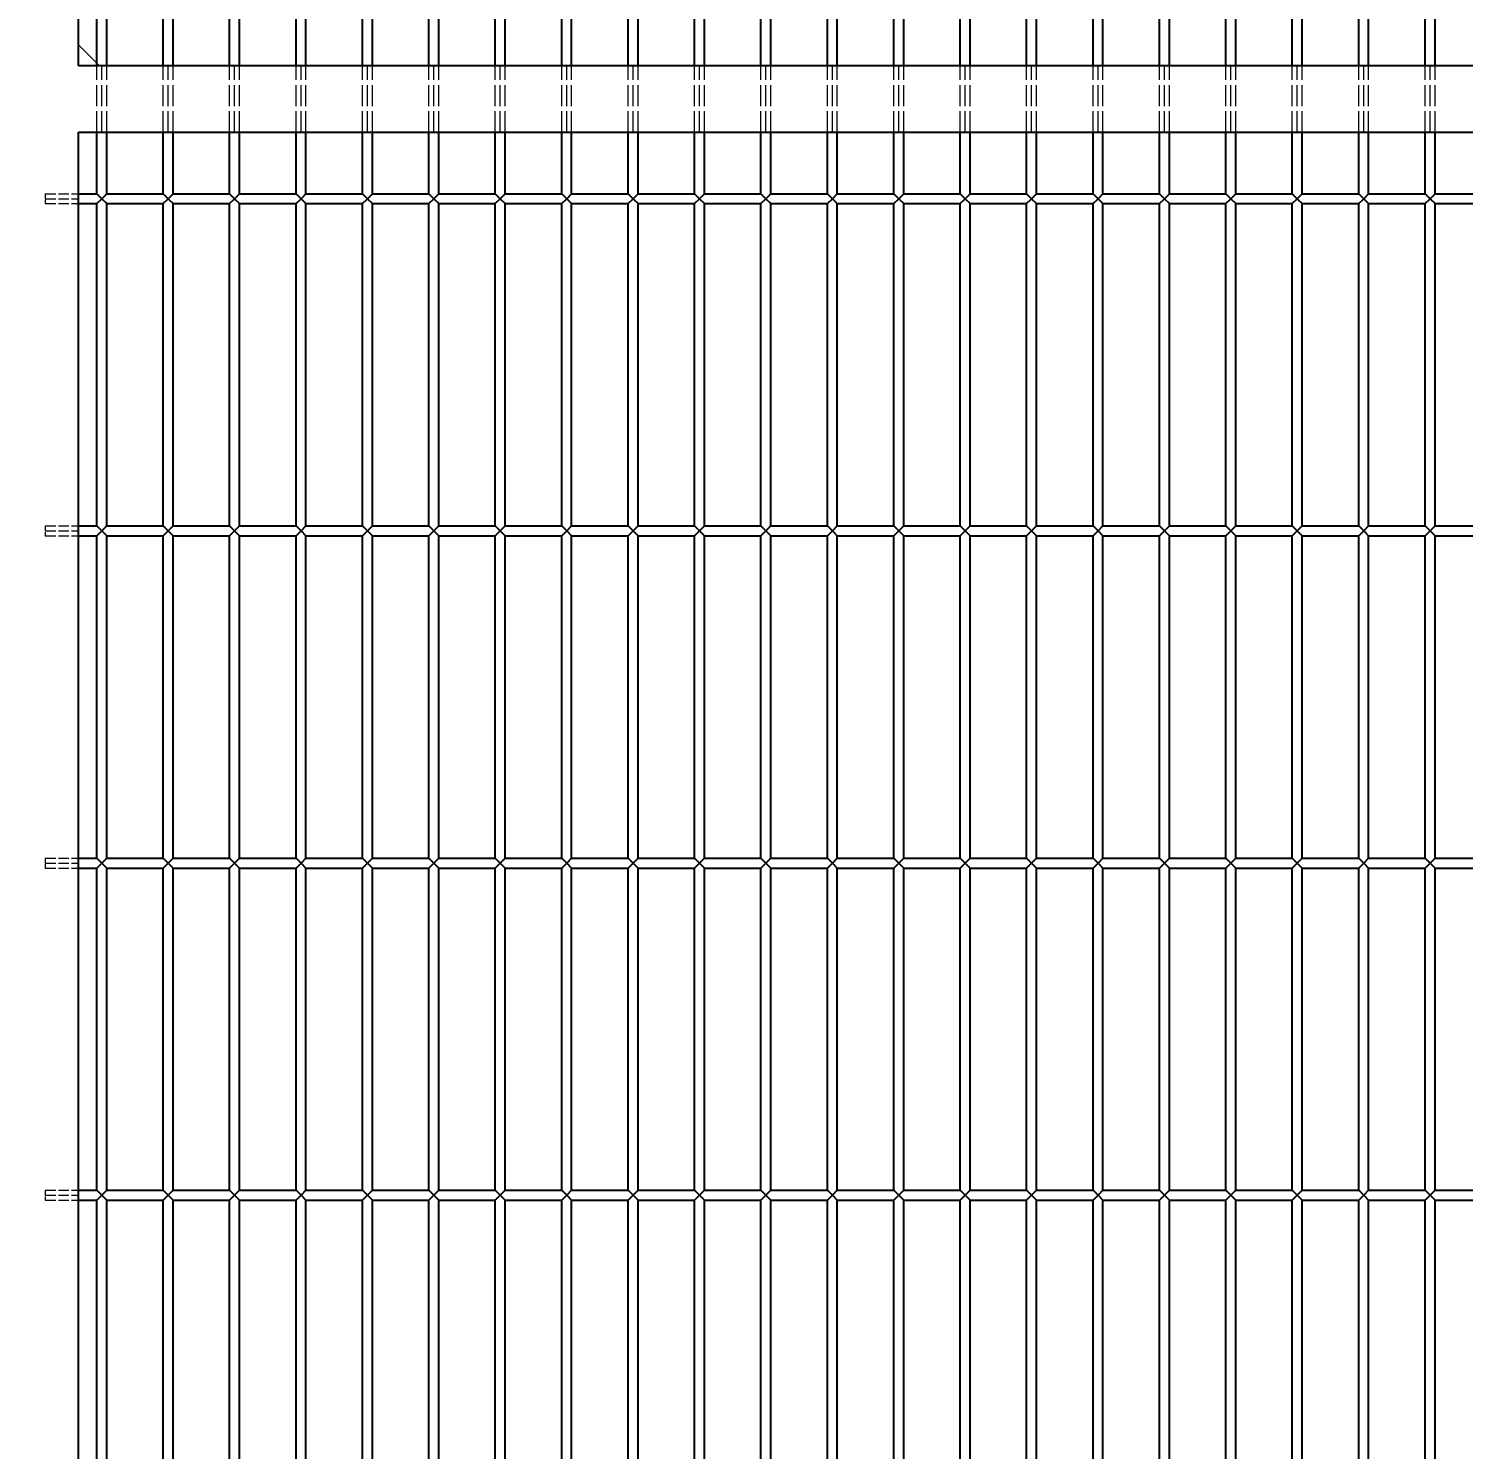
# Model space of a CAD drawing. Header units: millimetres. Extents: x 120 to 9117, y 110 to 4090.
# Drawn here: x 2000.3 to 2432.3, y 2110.5 to 2538.2 of the extents above; entities that cross this region are included whole.
import ezdxf

# ---------------------------------------------------------------- set-up
doc = ezdxf.new("R2010")
doc.units = ezdxf.units.MM
doc.header["$LTSCALE"] = 20
doc.linetypes.add('DASHED', pattern=[0.2067, 0.1654, -0.0413])
doc.layers.add('可见 (ISO)', color=7, linetype='Continuous', lineweight=25)
for name, color, linetype, lineweight, true_color in [('尺寸 (ISO)', 7, 'Continuous', 18, 0x008000), ('符号 (ISO)', 7, 'Continuous', 18, 0x008000), ('隐藏 (ISO)', 5, 'DASHED', 18, 0x0000ff)]:
    doc.layers.add(name, color=color, linetype=linetype, lineweight=lineweight, true_color=true_color)
doc.styles.add('最新国标', font='simfang.ttf')
doc.dimstyles.new('默认 (GB)', dxfattribs={"dimscale": 20, "dimtxt": 2.8, "dimasz": 2.5, "dimexe": 2, "dimexo": 1.5, "dimgap": 0.5, "dimtad": 1, "dimtoh": 1, "dimdsep": 46, "dimtxsty": '最新国标', "dimcen": 0.09, "dimdle": 10, "dimclrd": 256, "dimclre": 256, "dimclrt": 256, "dimaunit": 1, "dimadec": 3, "dimazin": 2, "dimtfac": 0.535714, "dimtdec": 3, "dimtmove": 0, "dimatfit": 3, "dimfxl": 0, "dimtolj": 1, "dimlwd": -1, "dimlwe": -1, "dimarcsym": 0})

# ---------------------------------------------------------------- blocks, each defined once
blk = doc.blocks.new('*D10')
at = {"layer": 'Defpoints', "color": 0, "transparency": 16777216}
for p in [(1815.28, 2507.01), (2015.28, 2507.01), (1995.28, 1517.01)]:
    blk.add_point(p, dxfattribs=at)
at = {"layer": '尺寸 (ISO)', "color": 116, "true_color": 0x00803f, "transparency": 16777216}
for p, q in [((1985.28, 2507.01), (1775.28, 2507.01)), ((1815.28, 1567.01), (1815.28, 2457.01)), ((1965.28, 1517.01), (1775.28, 1517.01))]:
    blk.add_line(p, q, dxfattribs=at)
for points in [[(1806.95, 2457.01), (1823.61, 2457.01), (1815.28, 2507.01)], [(1806.95, 1567.01), (1823.61, 1567.01), (1815.28, 1517.01)]]:
    blk.add_solid(points, dxfattribs=at)
at = {"layer": '尺寸 (ISO)', "transparency": 16777216, "insert": (1776.96, 2012.01), "char_height": 56, "attachment_point": 5, "rotation": 90, "style": '最新国标'}
blk.add_mtext('\\A1;990', dxfattribs=at)
blk = doc.blocks.new('末端处理方式4')
at = {"layer": '符号 (ISO)'}
for p, q in [((101.082, 126.351), (100.764, 126.668)), ((100.764, 126.668), (100.764, 126.351)), ((100.764, 126.351), (101.082, 126.351))]:
    blk.add_line(p, q, dxfattribs=at)
at = {"layer": '符号 (ISO)', "flags": 128}
blk.add_lwpolyline([(100.764, 126.668), (100.764, 126.351), (101.082, 126.351), (100.764, 126.668)], dxfattribs=at)
at = {"layer": '符号 (ISO)'}
blk.add_solid([(100.764, 126.668), (100.764, 126.351), (101.082, 126.351), (100.764, 126.668)], dxfattribs=at)

msp = doc.modelspace()

# ---------------------------------------------------------------- linework, layer by layer
at = {"layer": '可见 (ISO)'}
for p, q in [((2015.28, 2527.011), (2015.28, 3497.011)), ((2020.78, 2527.011), (2020.78, 2585.511)), ((2023.78, 2527.011), (2023.78, 2585.511)), ((2040.78, 2527.011), (2040.78, 2585.511)), ((2043.78, 2527.011), (2043.78, 2585.511)), ((2060.78, 2527.011), (2060.78, 2585.511)), ((2063.78, 2527.011), (2063.78, 2585.511)), ((2080.78, 2527.011), (2080.78, 2585.511)), ((2083.78, 2527.011), (2083.78, 2585.511)), ((2100.78, 2527.011), (2100.78, 2585.511)), ((2103.78, 2527.011), (2103.78, 2585.511)), ((2120.78, 2527.011), (2120.78, 2585.511)), ((2123.78, 2527.011), (2123.78, 2585.511)), ((2140.78, 2527.011), (2140.78, 2585.511)), ((2143.78, 2527.011), (2143.78, 2585.511)), ((2160.78, 2527.011), (2160.78, 2585.511)), ((2163.78, 2527.011), (2163.78, 2585.511)), ((2180.78, 2527.011), (2180.78, 2585.511)), ((2183.78, 2527.011), (2183.78, 2585.511)), ((2200.78, 2527.011), (2200.78, 2585.511)), ((2203.78, 2527.011), (2203.78, 2585.511)), ((2220.78, 2527.011), (2220.78, 2585.511)), ((2223.78, 2527.011), (2223.78, 2585.511)), ((2240.78, 2527.011), (2240.78, 2585.511)), ((2243.78, 2527.011), (2243.78, 2585.511)), ((2260.78, 2527.011), (2260.78, 2585.511)), ((2263.78, 2527.011), (2263.78, 2585.511)), ((2280.78, 2527.011), (2280.78, 2585.511)), ((2283.78, 2527.011), (2283.78, 2585.511)), ((2300.78, 2527.011), (2300.78, 2585.511)), ((2303.78, 2527.011), (2303.78, 2585.511)), ((2320.78, 2527.011), (2320.78, 2585.511)), ((2323.78, 2527.011), (2323.78, 2585.511)), ((2340.78, 2527.011), (2340.78, 2585.511)), ((2343.78, 2527.011), (2343.78, 2585.511)), ((2360.78, 2527.011), (2360.78, 2585.511)), ((2363.78, 2527.011), (2363.78, 2585.511)), ((2380.78, 2527.011), (2380.78, 2585.511)), ((2383.78, 2527.011), (2383.78, 2585.511)), ((2400.78, 2527.011), (2400.78, 2585.511)), ((2403.78, 2527.011), (2403.78, 2585.511)), ((2420.78, 2527.011), (2420.78, 2585.511)), ((2423.78, 2527.011), (2423.78, 2585.511)), ((2825.28, 2527.011), (2015.28, 2527.011)), ((2015.28, 1537.011), (2015.28, 2507.011)), ((2015.28, 2507.011), (2825.28, 2507.011)), ((2020.78, 2488.511), (2020.78, 2507.011)), ((2023.78, 2488.511), (2023.78, 2507.011)), ((2040.78, 2488.511), (2040.78, 2507.011)), ((2043.78, 2488.511), (2043.78, 2507.011)), ((2060.78, 2488.511), (2060.78, 2507.011)), ((2063.78, 2488.511), (2063.78, 2507.011)), ((2080.78, 2488.511), (2080.78, 2507.011)), ((2083.78, 2488.511), (2083.78, 2507.011)), ((2100.78, 2488.511), (2100.78, 2507.011)), ((2103.78, 2488.511), (2103.78, 2507.011)), ((2120.78, 2488.511), (2120.78, 2507.011)), ((2123.78, 2488.511), (2123.78, 2507.011)), ((2140.78, 2488.511), (2140.78, 2507.011)), ((2143.78, 2488.511), (2143.78, 2507.011)), ((2160.78, 2488.511), (2160.78, 2507.011)), ((2163.78, 2488.511), (2163.78, 2507.011)), ((2180.78, 2488.511), (2180.78, 2507.011)), ((2183.78, 2488.511), (2183.78, 2507.011)), ((2200.78, 2488.511), (2200.78, 2507.011)), ((2203.78, 2488.511), (2203.78, 2507.011)), ((2220.78, 2488.511), (2220.78, 2507.011)), ((2223.78, 2488.511), (2223.78, 2507.011)), ((2240.78, 2488.511), (2240.78, 2507.011)), ((2243.78, 2488.511), (2243.78, 2507.011)), ((2260.78, 2488.511), (2260.78, 2507.011)), ((2263.78, 2488.511), (2263.78, 2507.011)), ((2280.78, 2488.511), (2280.78, 2507.011)), ((2283.78, 2488.511), (2283.78, 2507.011)), ((2300.78, 2488.511), (2300.78, 2507.011)), ((2303.78, 2488.511), (2303.78, 2507.011)), ((2320.78, 2488.511), (2320.78, 2507.011)), ((2323.78, 2488.511), (2323.78, 2507.011)), ((2340.78, 2488.511), (2340.78, 2507.011)), ((2343.78, 2488.511), (2343.78, 2507.011)), ((2360.78, 2488.511), (2360.78, 2507.011)), ((2363.78, 2488.511), (2363.78, 2507.011)), ((2380.78, 2488.511), (2380.78, 2507.011)), ((2383.78, 2488.511), (2383.78, 2507.011)), ((2400.78, 2488.511), (2400.78, 2507.011)), ((2403.78, 2488.511), (2403.78, 2507.011)), ((2420.78, 2488.511), (2420.78, 2507.011)), ((2423.78, 2488.511), (2423.78, 2507.011)), ((2015.28, 2488.511), (2020.78, 2488.511)), ((2022.28, 2487.011), (2020.78, 2488.511)), ((2023.78, 2488.511), (2022.28, 2487.011)), ((2023.78, 2488.511), (2040.78, 2488.511)), ((2042.28, 2487.011), (2040.78, 2488.511)), ((2043.78, 2488.511), (2042.28, 2487.011)), ((2043.78, 2488.511), (2060.78, 2488.511)), ((2062.28, 2487.011), (2060.78, 2488.511)), ((2063.78, 2488.511), (2062.28, 2487.011)), ((2063.78, 2488.511), (2080.78, 2488.511)), ((2082.28, 2487.011), (2080.78, 2488.511)), ((2083.78, 2488.511), (2082.28, 2487.011)), ((2083.78, 2488.511), (2100.78, 2488.511)), ((2102.28, 2487.011), (2100.78, 2488.511)), ((2103.78, 2488.511), (2102.28, 2487.011)), ((2103.78, 2488.511), (2120.78, 2488.511)), ((2122.28, 2487.011), (2120.78, 2488.511)), ((2123.78, 2488.511), (2122.28, 2487.011)), ((2123.78, 2488.511), (2140.78, 2488.511)), ((2142.28, 2487.011), (2140.78, 2488.511)), ((2143.78, 2488.511), (2142.28, 2487.011)), ((2143.78, 2488.511), (2160.78, 2488.511)), ((2162.28, 2487.011), (2160.78, 2488.511)), ((2163.78, 2488.511), (2162.28, 2487.011)), ((2163.78, 2488.511), (2180.78, 2488.511)), ((2182.28, 2487.011), (2180.78, 2488.511)), ((2183.78, 2488.511), (2182.28, 2487.011)), ((2183.78, 2488.511), (2200.78, 2488.511)), ((2202.28, 2487.011), (2200.78, 2488.511)), ((2203.78, 2488.511), (2202.28, 2487.011)), ((2203.78, 2488.511), (2220.78, 2488.511)), ((2222.28, 2487.011), (2220.78, 2488.511)), ((2223.78, 2488.511), (2222.28, 2487.011)), ((2223.78, 2488.511), (2240.78, 2488.511)), ((2242.28, 2487.011), (2240.78, 2488.511)), ((2243.78, 2488.511), (2242.28, 2487.011)), ((2243.78, 2488.511), (2260.78, 2488.511)), ((2262.28, 2487.011), (2260.78, 2488.511)), ((2263.78, 2488.511), (2262.28, 2487.011)), ((2263.78, 2488.511), (2280.78, 2488.511)), ((2282.28, 2487.011), (2280.78, 2488.511)), ((2283.78, 2488.511), (2282.28, 2487.011)), ((2283.78, 2488.511), (2300.78, 2488.511)), ((2302.28, 2487.011), (2300.78, 2488.511)), ((2303.78, 2488.511), (2302.28, 2487.011)), ((2303.78, 2488.511), (2320.78, 2488.511)), ((2322.28, 2487.011), (2320.78, 2488.511)), ((2323.78, 2488.511), (2322.28, 2487.011)), ((2323.78, 2488.511), (2340.78, 2488.511)), ((2342.28, 2487.011), (2340.78, 2488.511)), ((2343.78, 2488.511), (2342.28, 2487.011)), ((2343.78, 2488.511), (2360.78, 2488.511)), ((2362.28, 2487.011), (2360.78, 2488.511)), ((2363.78, 2488.511), (2362.28, 2487.011)), ((2363.78, 2488.511), (2380.78, 2488.511)), ((2382.28, 2487.011), (2380.78, 2488.511)), ((2383.78, 2488.511), (2382.28, 2487.011)), ((2383.78, 2488.511), (2400.78, 2488.511)), ((2402.28, 2487.011), (2400.78, 2488.511)), ((2403.78, 2488.511), (2402.28, 2487.011)), ((2403.78, 2488.511), (2420.78, 2488.511)), ((2422.28, 2487.011), (2420.78, 2488.511)), ((2423.78, 2488.511), (2422.28, 2487.011)), ((2423.78, 2488.511), (2440.78, 2488.511)), ((2015.28, 2485.511), (2020.78, 2485.511)), ((2020.78, 2485.511), (2022.28, 2487.011)), ((2020.78, 2388.511), (2020.78, 2485.511)), ((2022.28, 2487.011), (2023.78, 2485.511)), ((2023.78, 2485.511), (2040.78, 2485.511)), ((2023.78, 2388.511), (2023.78, 2485.511)), ((2040.78, 2485.511), (2042.28, 2487.011)), ((2040.78, 2388.511), (2040.78, 2485.511)), ((2042.28, 2487.011), (2043.78, 2485.511)), ((2043.78, 2485.511), (2060.78, 2485.511)), ((2043.78, 2388.511), (2043.78, 2485.511)), ((2060.78, 2485.511), (2062.28, 2487.011)), ((2060.78, 2388.511), (2060.78, 2485.511)), ((2062.28, 2487.011), (2063.78, 2485.511)), ((2063.78, 2485.511), (2080.78, 2485.511)), ((2063.78, 2388.511), (2063.78, 2485.511)), ((2080.78, 2485.511), (2082.28, 2487.011)), ((2080.78, 2388.511), (2080.78, 2485.511)), ((2082.28, 2487.011), (2083.78, 2485.511)), ((2083.78, 2485.511), (2100.78, 2485.511)), ((2083.78, 2388.511), (2083.78, 2485.511)), ((2100.78, 2485.511), (2102.28, 2487.011)), ((2100.78, 2388.511), (2100.78, 2485.511)), ((2102.28, 2487.011), (2103.78, 2485.511)), ((2103.78, 2485.511), (2120.78, 2485.511)), ((2103.78, 2388.511), (2103.78, 2485.511)), ((2120.78, 2485.511), (2122.28, 2487.011)), ((2120.78, 2388.511), (2120.78, 2485.511)), ((2122.28, 2487.011), (2123.78, 2485.511)), ((2123.78, 2485.511), (2140.78, 2485.511)), ((2123.78, 2388.511), (2123.78, 2485.511)), ((2140.78, 2485.511), (2142.28, 2487.011)), ((2140.78, 2388.511), (2140.78, 2485.511)), ((2142.28, 2487.011), (2143.78, 2485.511)), ((2143.78, 2485.511), (2160.78, 2485.511)), ((2143.78, 2388.511), (2143.78, 2485.511)), ((2160.78, 2485.511), (2162.28, 2487.011)), ((2160.78, 2388.511), (2160.78, 2485.511)), ((2162.28, 2487.011), (2163.78, 2485.511)), ((2163.78, 2485.511), (2180.78, 2485.511)), ((2163.78, 2388.511), (2163.78, 2485.511)), ((2180.78, 2485.511), (2182.28, 2487.011)), ((2180.78, 2388.511), (2180.78, 2485.511)), ((2182.28, 2487.011), (2183.78, 2485.511)), ((2183.78, 2485.511), (2200.78, 2485.511)), ((2183.78, 2388.511), (2183.78, 2485.511)), ((2200.78, 2485.511), (2202.28, 2487.011)), ((2200.78, 2388.511), (2200.78, 2485.511)), ((2202.28, 2487.011), (2203.78, 2485.511)), ((2203.78, 2485.511), (2220.78, 2485.511)), ((2203.78, 2388.511), (2203.78, 2485.511)), ((2220.78, 2485.511), (2222.28, 2487.011)), ((2220.78, 2388.511), (2220.78, 2485.511)), ((2222.28, 2487.011), (2223.78, 2485.511)), ((2223.78, 2485.511), (2240.78, 2485.511)), ((2223.78, 2388.511), (2223.78, 2485.511)), ((2240.78, 2485.511), (2242.28, 2487.011)), ((2240.78, 2388.511), (2240.78, 2485.511)), ((2242.28, 2487.011), (2243.78, 2485.511)), ((2243.78, 2485.511), (2260.78, 2485.511)), ((2243.78, 2388.511), (2243.78, 2485.511)), ((2260.78, 2485.511), (2262.28, 2487.011)), ((2260.78, 2388.511), (2260.78, 2485.511)), ((2262.28, 2487.011), (2263.78, 2485.511)), ((2263.78, 2485.511), (2280.78, 2485.511)), ((2263.78, 2388.511), (2263.78, 2485.511)), ((2280.78, 2485.511), (2282.28, 2487.011)), ((2280.78, 2388.511), (2280.78, 2485.511)), ((2282.28, 2487.011), (2283.78, 2485.511)), ((2283.78, 2485.511), (2300.78, 2485.511)), ((2283.78, 2388.511), (2283.78, 2485.511)), ((2300.78, 2485.511), (2302.28, 2487.011)), ((2300.78, 2388.511), (2300.78, 2485.511)), ((2302.28, 2487.011), (2303.78, 2485.511)), ((2303.78, 2485.511), (2320.78, 2485.511)), ((2303.78, 2388.511), (2303.78, 2485.511)), ((2320.78, 2485.511), (2322.28, 2487.011)), ((2320.78, 2388.511), (2320.78, 2485.511)), ((2322.28, 2487.011), (2323.78, 2485.511)), ((2323.78, 2485.511), (2340.78, 2485.511)), ((2323.78, 2388.511), (2323.78, 2485.511)), ((2340.78, 2485.511), (2342.28, 2487.011)), ((2340.78, 2388.511), (2340.78, 2485.511)), ((2342.28, 2487.011), (2343.78, 2485.511)), ((2343.78, 2485.511), (2360.78, 2485.511)), ((2343.78, 2388.511), (2343.78, 2485.511)), ((2360.78, 2485.511), (2362.28, 2487.011)), ((2360.78, 2388.511), (2360.78, 2485.511)), ((2362.28, 2487.011), (2363.78, 2485.511)), ((2363.78, 2485.511), (2380.78, 2485.511)), ((2363.78, 2388.511), (2363.78, 2485.511)), ((2380.78, 2485.511), (2382.28, 2487.011)), ((2380.78, 2388.511), (2380.78, 2485.511)), ((2382.28, 2487.011), (2383.78, 2485.511)), ((2383.78, 2485.511), (2400.78, 2485.511)), ((2383.78, 2388.511), (2383.78, 2485.511)), ((2400.78, 2485.511), (2402.28, 2487.011)), ((2400.78, 2388.511), (2400.78, 2485.511)), ((2402.28, 2487.011), (2403.78, 2485.511)), ((2403.78, 2485.511), (2420.78, 2485.511)), ((2403.78, 2388.511), (2403.78, 2485.511)), ((2420.78, 2485.511), (2422.28, 2487.011)), ((2420.78, 2388.511), (2420.78, 2485.511)), ((2422.28, 2487.011), (2423.78, 2485.511)), ((2423.78, 2485.511), (2440.78, 2485.511)), ((2423.78, 2388.511), (2423.78, 2485.511)), ((2015.28, 2388.511), (2020.78, 2388.511)), ((2015.28, 2385.511), (2020.78, 2385.511)), ((2022.28, 2387.011), (2020.78, 2388.511)), ((2020.78, 2385.511), (2022.28, 2387.011)), ((2020.78, 2288.511), (2020.78, 2385.511)), ((2023.78, 2388.511), (2022.28, 2387.011)), ((2022.28, 2387.011), (2023.78, 2385.511)), ((2023.78, 2388.511), (2040.78, 2388.511)), ((2023.78, 2385.511), (2040.78, 2385.511)), ((2023.78, 2288.511), (2023.78, 2385.511)), ((2042.28, 2387.011), (2040.78, 2388.511)), ((2040.78, 2385.511), (2042.28, 2387.011)), ((2040.78, 2288.511), (2040.78, 2385.511)), ((2043.78, 2388.511), (2042.28, 2387.011)), ((2042.28, 2387.011), (2043.78, 2385.511)), ((2043.78, 2388.511), (2060.78, 2388.511)), ((2043.78, 2385.511), (2060.78, 2385.511)), ((2043.78, 2288.511), (2043.78, 2385.511)), ((2062.28, 2387.011), (2060.78, 2388.511)), ((2060.78, 2385.511), (2062.28, 2387.011)), ((2060.78, 2288.511), (2060.78, 2385.511)), ((2063.78, 2388.511), (2062.28, 2387.011)), ((2062.28, 2387.011), (2063.78, 2385.511)), ((2063.78, 2388.511), (2080.78, 2388.511)), ((2063.78, 2385.511), (2080.78, 2385.511)), ((2063.78, 2288.511), (2063.78, 2385.511)), ((2082.28, 2387.011), (2080.78, 2388.511)), ((2080.78, 2385.511), (2082.28, 2387.011)), ((2080.78, 2288.511), (2080.78, 2385.511)), ((2083.78, 2388.511), (2082.28, 2387.011)), ((2082.28, 2387.011), (2083.78, 2385.511)), ((2083.78, 2388.511), (2100.78, 2388.511)), ((2083.78, 2385.511), (2100.78, 2385.511)), ((2083.78, 2288.511), (2083.78, 2385.511)), ((2102.28, 2387.011), (2100.78, 2388.511)), ((2100.78, 2385.511), (2102.28, 2387.011)), ((2100.78, 2288.511), (2100.78, 2385.511)), ((2103.78, 2388.511), (2102.28, 2387.011)), ((2102.28, 2387.011), (2103.78, 2385.511)), ((2103.78, 2388.511), (2120.78, 2388.511)), ((2103.78, 2385.511), (2120.78, 2385.511)), ((2103.78, 2288.511), (2103.78, 2385.511)), ((2122.28, 2387.011), (2120.78, 2388.511)), ((2120.78, 2385.511), (2122.28, 2387.011)), ((2120.78, 2288.511), (2120.78, 2385.511)), ((2123.78, 2388.511), (2122.28, 2387.011)), ((2122.28, 2387.011), (2123.78, 2385.511)), ((2123.78, 2388.511), (2140.78, 2388.511)), ((2123.78, 2385.511), (2140.78, 2385.511)), ((2123.78, 2288.511), (2123.78, 2385.511)), ((2142.28, 2387.011), (2140.78, 2388.511)), ((2140.78, 2385.511), (2142.28, 2387.011)), ((2140.78, 2288.511), (2140.78, 2385.511)), ((2143.78, 2388.511), (2142.28, 2387.011)), ((2142.28, 2387.011), (2143.78, 2385.511)), ((2143.78, 2388.511), (2160.78, 2388.511)), ((2143.78, 2385.511), (2160.78, 2385.511)), ((2143.78, 2288.511), (2143.78, 2385.511)), ((2162.28, 2387.011), (2160.78, 2388.511)), ((2160.78, 2385.511), (2162.28, 2387.011)), ((2160.78, 2288.511), (2160.78, 2385.511)), ((2163.78, 2388.511), (2162.28, 2387.011)), ((2162.28, 2387.011), (2163.78, 2385.511)), ((2163.78, 2388.511), (2180.78, 2388.511)), ((2163.78, 2385.511), (2180.78, 2385.511)), ((2163.78, 2288.511), (2163.78, 2385.511)), ((2182.28, 2387.011), (2180.78, 2388.511)), ((2180.78, 2385.511), (2182.28, 2387.011)), ((2180.78, 2288.511), (2180.78, 2385.511)), ((2183.78, 2388.511), (2182.28, 2387.011)), ((2182.28, 2387.011), (2183.78, 2385.511)), ((2183.78, 2388.511), (2200.78, 2388.511)), ((2183.78, 2385.511), (2200.78, 2385.511)), ((2183.78, 2288.511), (2183.78, 2385.511)), ((2202.28, 2387.011), (2200.78, 2388.511)), ((2200.78, 2385.511), (2202.28, 2387.011)), ((2200.78, 2288.511), (2200.78, 2385.511)), ((2203.78, 2388.511), (2202.28, 2387.011)), ((2202.28, 2387.011), (2203.78, 2385.511)), ((2203.78, 2388.511), (2220.78, 2388.511)), ((2203.78, 2385.511), (2220.78, 2385.511)), ((2203.78, 2288.511), (2203.78, 2385.511)), ((2222.28, 2387.011), (2220.78, 2388.511)), ((2220.78, 2385.511), (2222.28, 2387.011)), ((2220.78, 2288.511), (2220.78, 2385.511)), ((2223.78, 2388.511), (2222.28, 2387.011)), ((2222.28, 2387.011), (2223.78, 2385.511)), ((2223.78, 2388.511), (2240.78, 2388.511)), ((2223.78, 2385.511), (2240.78, 2385.511)), ((2223.78, 2288.511), (2223.78, 2385.511)), ((2242.28, 2387.011), (2240.78, 2388.511)), ((2240.78, 2385.511), (2242.28, 2387.011)), ((2240.78, 2288.511), (2240.78, 2385.511)), ((2243.78, 2388.511), (2242.28, 2387.011)), ((2242.28, 2387.011), (2243.78, 2385.511)), ((2243.78, 2388.511), (2260.78, 2388.511)), ((2243.78, 2385.511), (2260.78, 2385.511)), ((2243.78, 2288.511), (2243.78, 2385.511)), ((2262.28, 2387.011), (2260.78, 2388.511)), ((2260.78, 2385.511), (2262.28, 2387.011)), ((2260.78, 2288.511), (2260.78, 2385.511)), ((2263.78, 2388.511), (2262.28, 2387.011)), ((2262.28, 2387.011), (2263.78, 2385.511)), ((2263.78, 2388.511), (2280.78, 2388.511)), ((2263.78, 2385.511), (2280.78, 2385.511)), ((2263.78, 2288.511), (2263.78, 2385.511)), ((2282.28, 2387.011), (2280.78, 2388.511)), ((2280.78, 2385.511), (2282.28, 2387.011)), ((2280.78, 2288.511), (2280.78, 2385.511)), ((2283.78, 2388.511), (2282.28, 2387.011)), ((2282.28, 2387.011), (2283.78, 2385.511)), ((2283.78, 2388.511), (2300.78, 2388.511)), ((2283.78, 2385.511), (2300.78, 2385.511)), ((2283.78, 2288.511), (2283.78, 2385.511)), ((2302.28, 2387.011), (2300.78, 2388.511)), ((2300.78, 2385.511), (2302.28, 2387.011)), ((2300.78, 2288.511), (2300.78, 2385.511)), ((2303.78, 2388.511), (2302.28, 2387.011)), ((2302.28, 2387.011), (2303.78, 2385.511)), ((2303.78, 2388.511), (2320.78, 2388.511)), ((2303.78, 2385.511), (2320.78, 2385.511)), ((2303.78, 2288.511), (2303.78, 2385.511)), ((2322.28, 2387.011), (2320.78, 2388.511)), ((2320.78, 2385.511), (2322.28, 2387.011)), ((2320.78, 2288.511), (2320.78, 2385.511)), ((2323.78, 2388.511), (2322.28, 2387.011)), ((2322.28, 2387.011), (2323.78, 2385.511)), ((2323.78, 2388.511), (2340.78, 2388.511)), ((2323.78, 2385.511), (2340.78, 2385.511)), ((2323.78, 2288.511), (2323.78, 2385.511)), ((2342.28, 2387.011), (2340.78, 2388.511)), ((2340.78, 2385.511), (2342.28, 2387.011)), ((2340.78, 2288.511), (2340.78, 2385.511)), ((2343.78, 2388.511), (2342.28, 2387.011)), ((2342.28, 2387.011), (2343.78, 2385.511)), ((2343.78, 2388.511), (2360.78, 2388.511)), ((2343.78, 2385.511), (2360.78, 2385.511)), ((2343.78, 2288.511), (2343.78, 2385.511)), ((2362.28, 2387.011), (2360.78, 2388.511)), ((2360.78, 2385.511), (2362.28, 2387.011)), ((2360.78, 2288.511), (2360.78, 2385.511)), ((2363.78, 2388.511), (2362.28, 2387.011)), ((2362.28, 2387.011), (2363.78, 2385.511)), ((2363.78, 2388.511), (2380.78, 2388.511)), ((2363.78, 2385.511), (2380.78, 2385.511)), ((2363.78, 2288.511), (2363.78, 2385.511)), ((2382.28, 2387.011), (2380.78, 2388.511)), ((2380.78, 2385.511), (2382.28, 2387.011)), ((2380.78, 2288.511), (2380.78, 2385.511)), ((2383.78, 2388.511), (2382.28, 2387.011)), ((2382.28, 2387.011), (2383.78, 2385.511)), ((2383.78, 2388.511), (2400.78, 2388.511)), ((2383.78, 2385.511), (2400.78, 2385.511)), ((2383.78, 2288.511), (2383.78, 2385.511)), ((2402.28, 2387.011), (2400.78, 2388.511)), ((2400.78, 2385.511), (2402.28, 2387.011)), ((2400.78, 2288.511), (2400.78, 2385.511)), ((2403.78, 2388.511), (2402.28, 2387.011)), ((2402.28, 2387.011), (2403.78, 2385.511)), ((2403.78, 2388.511), (2420.78, 2388.511)), ((2403.78, 2385.511), (2420.78, 2385.511)), ((2403.78, 2288.511), (2403.78, 2385.511)), ((2422.28, 2387.011), (2420.78, 2388.511)), ((2420.78, 2385.511), (2422.28, 2387.011)), ((2420.78, 2288.511), (2420.78, 2385.511)), ((2423.78, 2388.511), (2422.28, 2387.011)), ((2422.28, 2387.011), (2423.78, 2385.511)), ((2423.78, 2388.511), (2440.78, 2388.511)), ((2423.78, 2385.511), (2440.78, 2385.511)), ((2423.78, 2288.511), (2423.78, 2385.511)), ((2015.28, 2288.511), (2020.78, 2288.511)), ((2015.28, 2285.511), (2020.78, 2285.511)), ((2022.28, 2287.011), (2020.78, 2288.511)), ((2020.78, 2285.511), (2022.28, 2287.011)), ((2020.78, 2188.511), (2020.78, 2285.511)), ((2023.78, 2288.511), (2022.28, 2287.011)), ((2022.28, 2287.011), (2023.78, 2285.511)), ((2023.78, 2288.511), (2040.78, 2288.511)), ((2023.78, 2285.511), (2040.78, 2285.511)), ((2023.78, 2188.511), (2023.78, 2285.511)), ((2042.28, 2287.011), (2040.78, 2288.511)), ((2040.78, 2285.511), (2042.28, 2287.011)), ((2040.78, 2188.511), (2040.78, 2285.511)), ((2043.78, 2288.511), (2042.28, 2287.011)), ((2042.28, 2287.011), (2043.78, 2285.511)), ((2043.78, 2288.511), (2060.78, 2288.511)), ((2043.78, 2285.511), (2060.78, 2285.511)), ((2043.78, 2188.511), (2043.78, 2285.511)), ((2062.28, 2287.011), (2060.78, 2288.511)), ((2060.78, 2285.511), (2062.28, 2287.011)), ((2060.78, 2188.511), (2060.78, 2285.511)), ((2063.78, 2288.511), (2062.28, 2287.011)), ((2062.28, 2287.011), (2063.78, 2285.511)), ((2063.78, 2288.511), (2080.78, 2288.511)), ((2063.78, 2285.511), (2080.78, 2285.511)), ((2063.78, 2188.511), (2063.78, 2285.511)), ((2082.28, 2287.011), (2080.78, 2288.511)), ((2080.78, 2285.511), (2082.28, 2287.011)), ((2080.78, 2188.511), (2080.78, 2285.511)), ((2083.78, 2288.511), (2082.28, 2287.011)), ((2082.28, 2287.011), (2083.78, 2285.511)), ((2083.78, 2288.511), (2100.78, 2288.511)), ((2083.78, 2285.511), (2100.78, 2285.511)), ((2083.78, 2188.511), (2083.78, 2285.511)), ((2102.28, 2287.011), (2100.78, 2288.511)), ((2100.78, 2285.511), (2102.28, 2287.011)), ((2100.78, 2188.511), (2100.78, 2285.511)), ((2103.78, 2288.511), (2102.28, 2287.011)), ((2102.28, 2287.011), (2103.78, 2285.511)), ((2103.78, 2288.511), (2120.78, 2288.511)), ((2103.78, 2285.511), (2120.78, 2285.511)), ((2103.78, 2188.511), (2103.78, 2285.511)), ((2122.28, 2287.011), (2120.78, 2288.511)), ((2120.78, 2285.511), (2122.28, 2287.011)), ((2120.78, 2188.511), (2120.78, 2285.511)), ((2123.78, 2288.511), (2122.28, 2287.011)), ((2122.28, 2287.011), (2123.78, 2285.511)), ((2123.78, 2288.511), (2140.78, 2288.511)), ((2123.78, 2285.511), (2140.78, 2285.511)), ((2123.78, 2188.511), (2123.78, 2285.511)), ((2142.28, 2287.011), (2140.78, 2288.511)), ((2140.78, 2285.511), (2142.28, 2287.011)), ((2140.78, 2188.511), (2140.78, 2285.511)), ((2143.78, 2288.511), (2142.28, 2287.011)), ((2142.28, 2287.011), (2143.78, 2285.511)), ((2143.78, 2288.511), (2160.78, 2288.511)), ((2143.78, 2285.511), (2160.78, 2285.511)), ((2143.78, 2188.511), (2143.78, 2285.511)), ((2162.28, 2287.011), (2160.78, 2288.511)), ((2160.78, 2285.511), (2162.28, 2287.011)), ((2160.78, 2188.511), (2160.78, 2285.511)), ((2163.78, 2288.511), (2162.28, 2287.011)), ((2162.28, 2287.011), (2163.78, 2285.511)), ((2163.78, 2288.511), (2180.78, 2288.511)), ((2163.78, 2285.511), (2180.78, 2285.511)), ((2163.78, 2188.511), (2163.78, 2285.511)), ((2182.28, 2287.011), (2180.78, 2288.511)), ((2180.78, 2285.511), (2182.28, 2287.011)), ((2180.78, 2188.511), (2180.78, 2285.511)), ((2183.78, 2288.511), (2182.28, 2287.011)), ((2182.28, 2287.011), (2183.78, 2285.511)), ((2183.78, 2288.511), (2200.78, 2288.511)), ((2183.78, 2285.511), (2200.78, 2285.511)), ((2183.78, 2188.511), (2183.78, 2285.511)), ((2202.28, 2287.011), (2200.78, 2288.511)), ((2200.78, 2285.511), (2202.28, 2287.011)), ((2200.78, 2188.511), (2200.78, 2285.511)), ((2203.78, 2288.511), (2202.28, 2287.011)), ((2202.28, 2287.011), (2203.78, 2285.511)), ((2203.78, 2288.511), (2220.78, 2288.511)), ((2203.78, 2285.511), (2220.78, 2285.511)), ((2203.78, 2188.511), (2203.78, 2285.511)), ((2222.28, 2287.011), (2220.78, 2288.511)), ((2220.78, 2285.511), (2222.28, 2287.011)), ((2220.78, 2188.511), (2220.78, 2285.511)), ((2223.78, 2288.511), (2222.28, 2287.011)), ((2222.28, 2287.011), (2223.78, 2285.511)), ((2223.78, 2288.511), (2240.78, 2288.511)), ((2223.78, 2285.511), (2240.78, 2285.511)), ((2223.78, 2188.511), (2223.78, 2285.511)), ((2242.28, 2287.011), (2240.78, 2288.511)), ((2240.78, 2285.511), (2242.28, 2287.011)), ((2240.78, 2188.511), (2240.78, 2285.511)), ((2243.78, 2288.511), (2242.28, 2287.011)), ((2242.28, 2287.011), (2243.78, 2285.511)), ((2243.78, 2288.511), (2260.78, 2288.511)), ((2243.78, 2285.511), (2260.78, 2285.511)), ((2243.78, 2188.511), (2243.78, 2285.511)), ((2262.28, 2287.011), (2260.78, 2288.511)), ((2260.78, 2285.511), (2262.28, 2287.011)), ((2260.78, 2188.511), (2260.78, 2285.511)), ((2263.78, 2288.511), (2262.28, 2287.011)), ((2262.28, 2287.011), (2263.78, 2285.511)), ((2263.78, 2288.511), (2280.78, 2288.511)), ((2263.78, 2285.511), (2280.78, 2285.511)), ((2263.78, 2188.511), (2263.78, 2285.511)), ((2282.28, 2287.011), (2280.78, 2288.511)), ((2280.78, 2285.511), (2282.28, 2287.011)), ((2280.78, 2188.511), (2280.78, 2285.511)), ((2283.78, 2288.511), (2282.28, 2287.011)), ((2282.28, 2287.011), (2283.78, 2285.511)), ((2283.78, 2288.511), (2300.78, 2288.511)), ((2283.78, 2285.511), (2300.78, 2285.511)), ((2283.78, 2188.511), (2283.78, 2285.511)), ((2302.28, 2287.011), (2300.78, 2288.511)), ((2300.78, 2285.511), (2302.28, 2287.011)), ((2300.78, 2188.511), (2300.78, 2285.511)), ((2303.78, 2288.511), (2302.28, 2287.011)), ((2302.28, 2287.011), (2303.78, 2285.511)), ((2303.78, 2288.511), (2320.78, 2288.511)), ((2303.78, 2285.511), (2320.78, 2285.511)), ((2303.78, 2188.511), (2303.78, 2285.511)), ((2322.28, 2287.011), (2320.78, 2288.511)), ((2320.78, 2285.511), (2322.28, 2287.011)), ((2320.78, 2188.511), (2320.78, 2285.511)), ((2323.78, 2288.511), (2322.28, 2287.011)), ((2322.28, 2287.011), (2323.78, 2285.511)), ((2323.78, 2288.511), (2340.78, 2288.511)), ((2323.78, 2285.511), (2340.78, 2285.511)), ((2323.78, 2188.511), (2323.78, 2285.511)), ((2342.28, 2287.011), (2340.78, 2288.511)), ((2340.78, 2285.511), (2342.28, 2287.011)), ((2340.78, 2188.511), (2340.78, 2285.511)), ((2343.78, 2288.511), (2342.28, 2287.011)), ((2342.28, 2287.011), (2343.78, 2285.511)), ((2343.78, 2288.511), (2360.78, 2288.511)), ((2343.78, 2285.511), (2360.78, 2285.511)), ((2343.78, 2188.511), (2343.78, 2285.511)), ((2362.28, 2287.011), (2360.78, 2288.511)), ((2360.78, 2285.511), (2362.28, 2287.011)), ((2360.78, 2188.511), (2360.78, 2285.511)), ((2363.78, 2288.511), (2362.28, 2287.011)), ((2362.28, 2287.011), (2363.78, 2285.511)), ((2363.78, 2288.511), (2380.78, 2288.511)), ((2363.78, 2285.511), (2380.78, 2285.511)), ((2363.78, 2188.511), (2363.78, 2285.511)), ((2382.28, 2287.011), (2380.78, 2288.511)), ((2380.78, 2285.511), (2382.28, 2287.011)), ((2380.78, 2188.511), (2380.78, 2285.511)), ((2383.78, 2288.511), (2382.28, 2287.011)), ((2382.28, 2287.011), (2383.78, 2285.511)), ((2383.78, 2288.511), (2400.78, 2288.511)), ((2383.78, 2285.511), (2400.78, 2285.511)), ((2383.78, 2188.511), (2383.78, 2285.511)), ((2402.28, 2287.011), (2400.78, 2288.511)), ((2400.78, 2285.511), (2402.28, 2287.011)), ((2400.78, 2188.511), (2400.78, 2285.511)), ((2403.78, 2288.511), (2402.28, 2287.011)), ((2402.28, 2287.011), (2403.78, 2285.511)), ((2403.78, 2288.511), (2420.78, 2288.511)), ((2403.78, 2285.511), (2420.78, 2285.511)), ((2403.78, 2188.511), (2403.78, 2285.511)), ((2422.28, 2287.011), (2420.78, 2288.511)), ((2420.78, 2285.511), (2422.28, 2287.011)), ((2420.78, 2188.511), (2420.78, 2285.511)), ((2423.78, 2288.511), (2422.28, 2287.011)), ((2422.28, 2287.011), (2423.78, 2285.511)), ((2423.78, 2288.511), (2440.78, 2288.511)), ((2423.78, 2285.511), (2440.78, 2285.511)), ((2423.78, 2188.511), (2423.78, 2285.511)), ((2015.28, 2188.511), (2020.78, 2188.511)), ((2022.28, 2187.011), (2020.78, 2188.511)), ((2020.78, 2185.511), (2022.28, 2187.011)), ((2023.78, 2188.511), (2022.28, 2187.011)), ((2022.28, 2187.011), (2023.78, 2185.511)), ((2023.78, 2188.511), (2040.78, 2188.511)), ((2042.28, 2187.011), (2040.78, 2188.511)), ((2040.78, 2185.511), (2042.28, 2187.011)), ((2043.78, 2188.511), (2042.28, 2187.011)), ((2042.28, 2187.011), (2043.78, 2185.511)), ((2043.78, 2188.511), (2060.78, 2188.511)), ((2062.28, 2187.011), (2060.78, 2188.511)), ((2060.78, 2185.511), (2062.28, 2187.011)), ((2063.78, 2188.511), (2062.28, 2187.011)), ((2062.28, 2187.011), (2063.78, 2185.511)), ((2063.78, 2188.511), (2080.78, 2188.511)), ((2082.28, 2187.011), (2080.78, 2188.511)), ((2080.78, 2185.511), (2082.28, 2187.011)), ((2083.78, 2188.511), (2082.28, 2187.011)), ((2082.28, 2187.011), (2083.78, 2185.511)), ((2083.78, 2188.511), (2100.78, 2188.511)), ((2102.28, 2187.011), (2100.78, 2188.511)), ((2100.78, 2185.511), (2102.28, 2187.011)), ((2103.78, 2188.511), (2102.28, 2187.011)), ((2102.28, 2187.011), (2103.78, 2185.511)), ((2103.78, 2188.511), (2120.78, 2188.511)), ((2122.28, 2187.011), (2120.78, 2188.511)), ((2120.78, 2185.511), (2122.28, 2187.011)), ((2123.78, 2188.511), (2122.28, 2187.011)), ((2122.28, 2187.011), (2123.78, 2185.511)), ((2123.78, 2188.511), (2140.78, 2188.511)), ((2142.28, 2187.011), (2140.78, 2188.511)), ((2140.78, 2185.511), (2142.28, 2187.011)), ((2143.78, 2188.511), (2142.28, 2187.011)), ((2142.28, 2187.011), (2143.78, 2185.511)), ((2143.78, 2188.511), (2160.78, 2188.511)), ((2162.28, 2187.011), (2160.78, 2188.511)), ((2160.78, 2185.511), (2162.28, 2187.011)), ((2163.78, 2188.511), (2162.28, 2187.011)), ((2162.28, 2187.011), (2163.78, 2185.511)), ((2163.78, 2188.511), (2180.78, 2188.511)), ((2182.28, 2187.011), (2180.78, 2188.511)), ((2180.78, 2185.511), (2182.28, 2187.011)), ((2183.78, 2188.511), (2182.28, 2187.011)), ((2182.28, 2187.011), (2183.78, 2185.511)), ((2183.78, 2188.511), (2200.78, 2188.511)), ((2202.28, 2187.011), (2200.78, 2188.511)), ((2200.78, 2185.511), (2202.28, 2187.011)), ((2203.78, 2188.511), (2202.28, 2187.011)), ((2202.28, 2187.011), (2203.78, 2185.511)), ((2203.78, 2188.511), (2220.78, 2188.511)), ((2222.28, 2187.011), (2220.78, 2188.511)), ((2220.78, 2185.511), (2222.28, 2187.011)), ((2223.78, 2188.511), (2222.28, 2187.011)), ((2222.28, 2187.011), (2223.78, 2185.511)), ((2223.78, 2188.511), (2240.78, 2188.511)), ((2242.28, 2187.011), (2240.78, 2188.511)), ((2240.78, 2185.511), (2242.28, 2187.011)), ((2243.78, 2188.511), (2242.28, 2187.011)), ((2242.28, 2187.011), (2243.78, 2185.511)), ((2243.78, 2188.511), (2260.78, 2188.511)), ((2262.28, 2187.011), (2260.78, 2188.511)), ((2260.78, 2185.511), (2262.28, 2187.011)), ((2263.78, 2188.511), (2262.28, 2187.011)), ((2262.28, 2187.011), (2263.78, 2185.511)), ((2263.78, 2188.511), (2280.78, 2188.511)), ((2282.28, 2187.011), (2280.78, 2188.511)), ((2280.78, 2185.511), (2282.28, 2187.011)), ((2283.78, 2188.511), (2282.28, 2187.011)), ((2282.28, 2187.011), (2283.78, 2185.511)), ((2283.78, 2188.511), (2300.78, 2188.511)), ((2302.28, 2187.011), (2300.78, 2188.511)), ((2300.78, 2185.511), (2302.28, 2187.011)), ((2303.78, 2188.511), (2302.28, 2187.011)), ((2302.28, 2187.011), (2303.78, 2185.511)), ((2303.78, 2188.511), (2320.78, 2188.511)), ((2322.28, 2187.011), (2320.78, 2188.511)), ((2320.78, 2185.511), (2322.28, 2187.011)), ((2323.78, 2188.511), (2322.28, 2187.011)), ((2322.28, 2187.011), (2323.78, 2185.511)), ((2323.78, 2188.511), (2340.78, 2188.511)), ((2342.28, 2187.011), (2340.78, 2188.511)), ((2340.78, 2185.511), (2342.28, 2187.011)), ((2343.78, 2188.511), (2342.28, 2187.011)), ((2342.28, 2187.011), (2343.78, 2185.511)), ((2343.78, 2188.511), (2360.78, 2188.511)), ((2362.28, 2187.011), (2360.78, 2188.511)), ((2360.78, 2185.511), (2362.28, 2187.011)), ((2363.78, 2188.511), (2362.28, 2187.011)), ((2362.28, 2187.011), (2363.78, 2185.511)), ((2363.78, 2188.511), (2380.78, 2188.511)), ((2382.28, 2187.011), (2380.78, 2188.511)), ((2380.78, 2185.511), (2382.28, 2187.011)), ((2383.78, 2188.511), (2382.28, 2187.011)), ((2382.28, 2187.011), (2383.78, 2185.511)), ((2383.78, 2188.511), (2400.78, 2188.511)), ((2402.28, 2187.011), (2400.78, 2188.511)), ((2400.78, 2185.511), (2402.28, 2187.011)), ((2403.78, 2188.511), (2402.28, 2187.011)), ((2402.28, 2187.011), (2403.78, 2185.511)), ((2403.78, 2188.511), (2420.78, 2188.511)), ((2422.28, 2187.011), (2420.78, 2188.511)), ((2420.78, 2185.511), (2422.28, 2187.011)), ((2423.78, 2188.511), (2422.28, 2187.011)), ((2422.28, 2187.011), (2423.78, 2185.511)), ((2423.78, 2188.511), (2440.78, 2188.511)), ((2015.28, 2185.511), (2020.78, 2185.511)), ((2020.78, 2088.511), (2020.78, 2185.511)), ((2023.78, 2185.511), (2040.78, 2185.511)), ((2023.78, 2088.511), (2023.78, 2185.511)), ((2040.78, 2088.511), (2040.78, 2185.511)), ((2043.78, 2185.511), (2060.78, 2185.511)), ((2043.78, 2088.511), (2043.78, 2185.511)), ((2060.78, 2088.511), (2060.78, 2185.511)), ((2063.78, 2185.511), (2080.78, 2185.511)), ((2063.78, 2088.511), (2063.78, 2185.511)), ((2080.78, 2088.511), (2080.78, 2185.511)), ((2083.78, 2185.511), (2100.78, 2185.511)), ((2083.78, 2088.511), (2083.78, 2185.511)), ((2100.78, 2088.511), (2100.78, 2185.511)), ((2103.78, 2185.511), (2120.78, 2185.511)), ((2103.78, 2088.511), (2103.78, 2185.511)), ((2120.78, 2088.511), (2120.78, 2185.511)), ((2123.78, 2185.511), (2140.78, 2185.511)), ((2123.78, 2088.511), (2123.78, 2185.511)), ((2140.78, 2088.511), (2140.78, 2185.511)), ((2143.78, 2185.511), (2160.78, 2185.511)), ((2143.78, 2088.511), (2143.78, 2185.511)), ((2160.78, 2088.511), (2160.78, 2185.511)), ((2163.78, 2185.511), (2180.78, 2185.511)), ((2163.78, 2088.511), (2163.78, 2185.511)), ((2180.78, 2088.511), (2180.78, 2185.511)), ((2183.78, 2185.511), (2200.78, 2185.511)), ((2183.78, 2088.511), (2183.78, 2185.511)), ((2200.78, 2088.511), (2200.78, 2185.511)), ((2203.78, 2185.511), (2220.78, 2185.511)), ((2203.78, 2088.511), (2203.78, 2185.511)), ((2220.78, 2088.511), (2220.78, 2185.511)), ((2223.78, 2185.511), (2240.78, 2185.511)), ((2223.78, 2088.511), (2223.78, 2185.511)), ((2240.78, 2088.511), (2240.78, 2185.511)), ((2243.78, 2185.511), (2260.78, 2185.511)), ((2243.78, 2088.511), (2243.78, 2185.511)), ((2260.78, 2088.511), (2260.78, 2185.511)), ((2263.78, 2185.511), (2280.78, 2185.511)), ((2263.78, 2088.511), (2263.78, 2185.511)), ((2280.78, 2088.511), (2280.78, 2185.511)), ((2283.78, 2185.511), (2300.78, 2185.511)), ((2283.78, 2088.511), (2283.78, 2185.511)), ((2300.78, 2088.511), (2300.78, 2185.511)), ((2303.78, 2185.511), (2320.78, 2185.511)), ((2303.78, 2088.511), (2303.78, 2185.511)), ((2320.78, 2088.511), (2320.78, 2185.511)), ((2323.78, 2185.511), (2340.78, 2185.511)), ((2323.78, 2088.511), (2323.78, 2185.511)), ((2340.78, 2088.511), (2340.78, 2185.511)), ((2343.78, 2185.511), (2360.78, 2185.511)), ((2343.78, 2088.511), (2343.78, 2185.511)), ((2360.78, 2088.511), (2360.78, 2185.511)), ((2363.78, 2185.511), (2380.78, 2185.511)), ((2363.78, 2088.511), (2363.78, 2185.511)), ((2380.78, 2088.511), (2380.78, 2185.511)), ((2383.78, 2185.511), (2400.78, 2185.511)), ((2383.78, 2088.511), (2383.78, 2185.511)), ((2400.78, 2088.511), (2400.78, 2185.511)), ((2403.78, 2185.511), (2420.78, 2185.511)), ((2403.78, 2088.511), (2403.78, 2185.511)), ((2420.78, 2088.511), (2420.78, 2185.511)), ((2423.78, 2185.511), (2440.78, 2185.511)), ((2423.78, 2088.511), (2423.78, 2185.511))]:
    msp.add_line(p, q, dxfattribs=at)
at = {"layer": '隐藏 (ISO)', "ltscale": 1.904597}
for p, q in [((2020.78, 2507.011), (2020.78, 2527.011)), ((2022.28, 2507.011), (2022.28, 2527.011)), ((2023.78, 2507.011), (2023.78, 2527.011)), ((2040.78, 2507.011), (2040.78, 2527.011)), ((2042.28, 2507.011), (2042.28, 2527.011)), ((2043.78, 2507.011), (2043.78, 2527.011)), ((2060.78, 2507.011), (2060.78, 2527.011)), ((2062.28, 2507.011), (2062.28, 2527.011)), ((2063.78, 2507.011), (2063.78, 2527.011)), ((2080.78, 2507.011), (2080.78, 2527.011)), ((2082.28, 2507.011), (2082.28, 2527.011)), ((2083.78, 2507.011), (2083.78, 2527.011)), ((2100.78, 2507.011), (2100.78, 2527.011)), ((2102.28, 2507.011), (2102.28, 2527.011)), ((2103.78, 2507.011), (2103.78, 2527.011)), ((2120.78, 2507.011), (2120.78, 2527.011)), ((2122.28, 2507.011), (2122.28, 2527.011)), ((2123.78, 2507.011), (2123.78, 2527.011)), ((2140.78, 2507.011), (2140.78, 2527.011)), ((2142.28, 2507.011), (2142.28, 2527.011)), ((2143.78, 2507.011), (2143.78, 2527.011)), ((2160.78, 2507.011), (2160.78, 2527.011)), ((2162.28, 2507.011), (2162.28, 2527.011)), ((2163.78, 2507.011), (2163.78, 2527.011)), ((2180.78, 2507.011), (2180.78, 2527.011)), ((2182.28, 2507.011), (2182.28, 2527.011)), ((2183.78, 2507.011), (2183.78, 2527.011)), ((2200.78, 2507.011), (2200.78, 2527.011)), ((2202.28, 2507.011), (2202.28, 2527.011)), ((2203.78, 2507.011), (2203.78, 2527.011)), ((2220.78, 2507.011), (2220.78, 2527.011)), ((2222.28, 2507.011), (2222.28, 2527.011)), ((2223.78, 2507.011), (2223.78, 2527.011)), ((2240.78, 2507.011), (2240.78, 2527.011)), ((2242.28, 2507.011), (2242.28, 2527.011)), ((2243.78, 2507.011), (2243.78, 2527.011)), ((2260.78, 2507.011), (2260.78, 2527.011)), ((2262.28, 2507.011), (2262.28, 2527.011)), ((2263.78, 2507.011), (2263.78, 2527.011)), ((2280.78, 2507.011), (2280.78, 2527.011)), ((2282.28, 2507.011), (2282.28, 2527.011)), ((2283.78, 2507.011), (2283.78, 2527.011)), ((2300.78, 2507.011), (2300.78, 2527.011)), ((2302.28, 2507.011), (2302.28, 2527.011)), ((2303.78, 2507.011), (2303.78, 2527.011)), ((2320.78, 2507.011), (2320.78, 2527.011)), ((2322.28, 2507.011), (2322.28, 2527.011)), ((2323.78, 2507.011), (2323.78, 2527.011)), ((2340.78, 2507.011), (2340.78, 2527.011)), ((2342.28, 2507.011), (2342.28, 2527.011)), ((2343.78, 2507.011), (2343.78, 2527.011)), ((2360.78, 2507.011), (2360.78, 2527.011)), ((2362.28, 2507.011), (2362.28, 2527.011)), ((2363.78, 2507.011), (2363.78, 2527.011)), ((2380.78, 2507.011), (2380.78, 2527.011)), ((2382.28, 2507.011), (2382.28, 2527.011)), ((2383.78, 2507.011), (2383.78, 2527.011)), ((2400.78, 2507.011), (2400.78, 2527.011)), ((2402.28, 2507.011), (2402.28, 2527.011)), ((2403.78, 2507.011), (2403.78, 2527.011)), ((2420.78, 2507.011), (2420.78, 2527.011)), ((2422.28, 2507.011), (2422.28, 2527.011)), ((2423.78, 2507.011), (2423.78, 2527.011))]:
    msp.add_line(p, q, dxfattribs=at)
at = {"layer": '隐藏 (ISO)', "ltscale": 0.448684}
for p, q in [((2005.28, 2488.511), (2005.28, 2485.511)), ((2005.28, 2388.511), (2005.28, 2385.511)), ((2005.28, 2288.511), (2005.28, 2285.511)), ((2005.28, 2188.511), (2005.28, 2185.511))]:
    msp.add_line(p, q, dxfattribs=at)
at = {"layer": '隐藏 (ISO)', "ltscale": 0.952248}
for p, q in [((2005.28, 2488.511), (2015.28, 2488.511)), ((2005.28, 2487.011), (2015.28, 2487.011)), ((2005.28, 2485.511), (2015.28, 2485.511)), ((2005.28, 2388.511), (2015.28, 2388.511)), ((2005.28, 2387.011), (2015.28, 2387.011)), ((2005.28, 2385.511), (2015.28, 2385.511)), ((2005.28, 2288.511), (2015.28, 2288.511)), ((2005.28, 2287.011), (2015.28, 2287.011)), ((2005.28, 2285.511), (2015.28, 2285.511)), ((2005.28, 2188.511), (2015.28, 2188.511)), ((2005.28, 2187.011), (2015.28, 2187.011)), ((2005.28, 2185.511), (2015.28, 2185.511))]:
    msp.add_line(p, q, dxfattribs=at)

# ---------------------------------------------------------------- block references
at = {"layer": '符号 (ISO)', "xscale": 20, "yscale": 20, "zscale": 20}
msp.add_blockref('末端处理方式4', (0, 0), dxfattribs=at)

# ---------------------------------------------------------------- dimensions: what is measured, and where the dimension line sits
at = {"layer": '尺寸 (ISO)', "color": 116, "true_color": 0x00803f}
dim = msp.add_linear_dim(base=(1815.28, 2507.011), p1=(1995.28, 1517.011), p2=(2015.28, 2507.011), angle=270, dimstyle='默认 (GB)', override={"dimgap": 0.5, "dimtoh": 0, "dimdec": 2, "dimtol": 0, "dimlim": 0, "dimtp": 0, "dimtm": 0, "dimtdec": 3, "dimtofl": 0, "dimatfit": 1}, dxfattribs=at)
dim.commit()
dim.dimension.update_dxf_attribs({"geometry": '*D10', "text_midpoint": (1815.28, 2012.011), "dimtype": 160})

doc.saveas('drawing.dxf')
